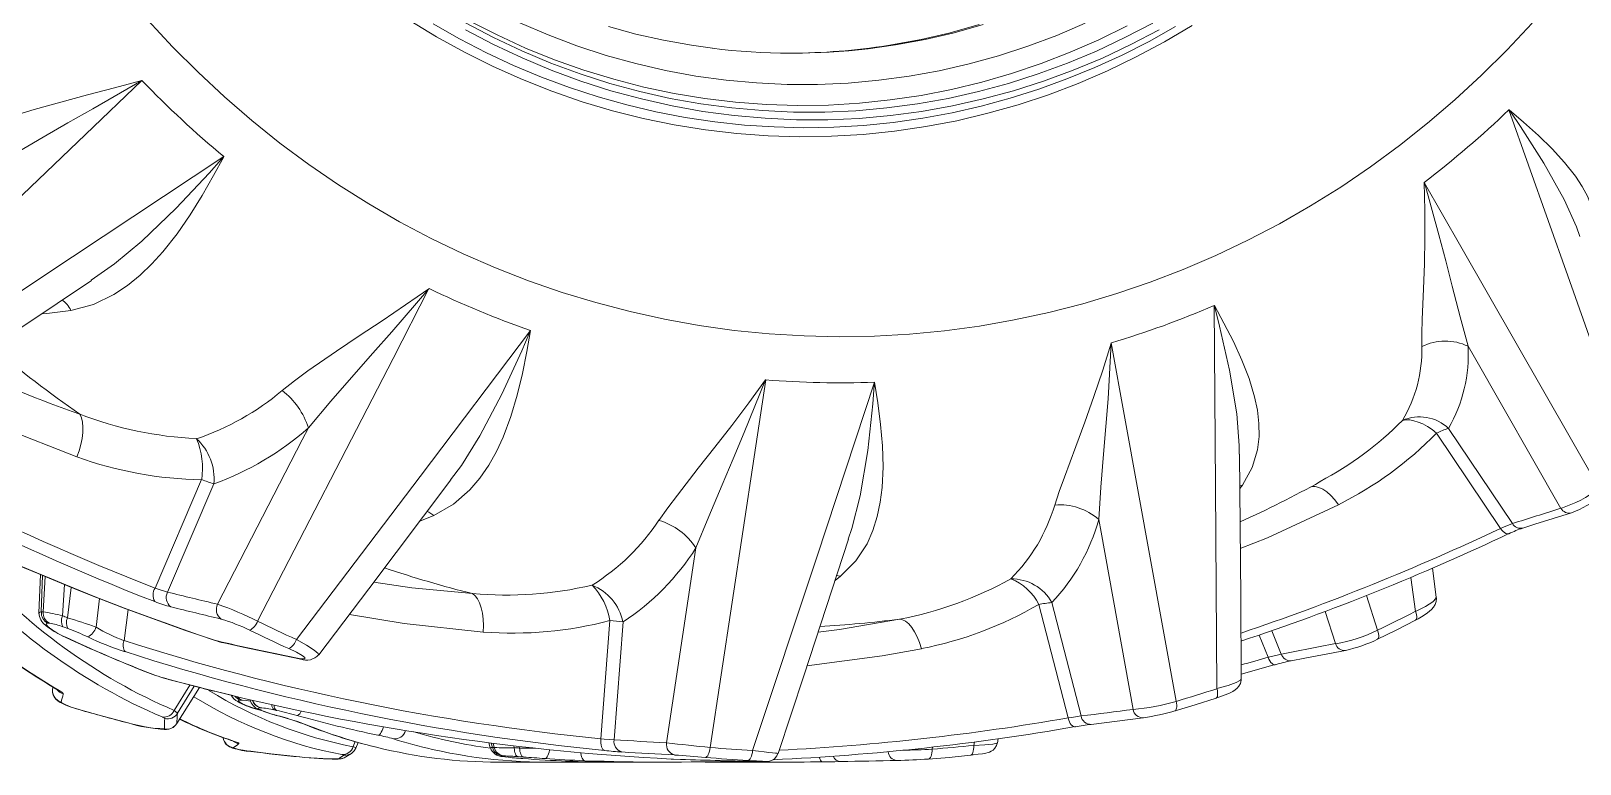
# Model space of a CAD drawing. Header units: millimetres. Extents: x 0 to 197, y 0 to 196.
# Drawn here: x 162.59 to 182.36, y 137.97 to 147.31 of the extents above; entities that cross this region are included whole.
import ezdxf

# ---------------------------------------------------------------- set-up
doc = ezdxf.new("R2010")
doc.units = ezdxf.units.MM

msp = doc.modelspace()

# ---------------------------------------------------------------- linework, layer by layer
at = {"color": 7, "linetype": 'Continuous', "lineweight": 15}
for p, q in [((181.342, 140.97), (180.526, 142.185)), ((180.679, 142.245), (181.494, 141.031)), ((164.176, 140.208), (164.769, 141.591)), ((164.926, 141.537), (164.334, 140.158)), ((179.041, 141.565), (178.991, 141.538)), ((162.712, 140.383), (162.693, 139.891)), ((180.523, 140.093), (180.473, 140.461)), ((175.825, 138.552), (175.45, 140)), ((175.617, 140.024), (175.991, 138.578)), ((162.724, 139.904), (162.746, 139.904)), ((162.826, 139.761), (162.804, 139.761)), ((169.863, 138.288), (169.978, 139.794)), ((170.146, 139.778), (170.031, 138.274)), ((178.034, 139.111), (178.467, 139.232)), ((164.454, 138.482), (164.741, 138.941)), ((165.287, 138.78), (165.262, 138.78)), ((165.487, 138.661), (165.482, 138.662)), ((165.515, 138.684), (165.512, 138.684)), ((163.831, 138.489), (163.826, 138.489)), ((166.737, 138.168), (166.768, 138.24)), ((168.433, 138.237), (168.452, 138.171)), ((168.48, 138.174), (168.502, 138.174)), ((174.922, 138.231), (174.933, 138.29)), ((165.395, 138.127), (165.392, 138.127)), ((166.681, 138.101), (166.688, 138.106)), ((168.551, 137.989), (169.167, 137.989)), ((168.624, 138.069), (168.602, 138.069)), ((168.611, 138.06), (168.619, 138.059)), ((168.653, 138.054), (168.644, 138.055)), ((169.376, 137.989), (170.061, 137.989)), ((170.095, 137.989), (170.704, 137.989)), ((171.499, 137.989), (172.184, 137.989))]:
    msp.add_line(p, q, dxfattribs=at)
at = {"color": 8, "linetype": 'Continuous', "lineweight": 15}
for p, q in [((178.048, 141.52), (178.011, 141.512)), ((178.048, 141.52), (178.015, 141.477)), ((167.731, 141.133), (167.553, 141.061)), ((162.741, 140.37), (162.724, 139.904)), ((162.746, 139.904), (162.774, 140.357)), ((172.921, 140.359), (172.851, 140.306)), ((172.921, 140.359), (172.867, 140.37)), ((180.257, 139.912), (180.197, 140.345)), ((163.018, 140.255), (162.993, 139.853)), ((163.056, 139.831), (163.106, 140.218)), ((163.468, 140.076), (163.422, 139.71)), ((163.831, 139.935), (163.78, 139.538)), ((179.633, 140.115), (179.774, 139.671)), ((179.236, 139.5), (179.105, 139.911)), ((163.035, 139.582), (163.029, 139.584)), ((164.92, 139.55), (164.929, 139.545)), ((178.377, 139.326), (178.262, 139.61)), ((178.425, 139.665), (178.545, 139.368)), ((164.085, 139.132), (164.079, 139.133)), ((164.348, 139.045), (164.356, 139.041)), ((164.42, 138.648), (164.619, 138.972)), ((164.674, 138.958), (164.461, 138.612)), ((163.208, 138.66), (163.204, 138.66)), ((165.722, 138.586), (165.726, 138.585)), ((165.202, 138.249), (165.177, 138.255)), ((166.701, 138.187), (166.729, 138.252)), ((168.463, 138.233), (168.48, 138.174)), ((168.502, 138.174), (168.487, 138.23)), ((168.751, 138.197), (168.758, 138.173)), ((168.826, 138.169), (168.822, 138.189)), ((174.093, 138.186), (174.092, 138.155)), ((174.621, 138.203), (174.63, 138.247))]:
    msp.add_line(p, q, dxfattribs=at)
at = {"color": 7, "linetype": 'Continuous', "lineweight": 15, "flags": 128}
for points in [[(164.083, 147.452), (164.398, 147.112), (164.725, 146.785), (165.063, 146.471), (165.411, 146.17), (165.769, 145.883), (166.137, 145.61), (166.515, 145.352), (166.901, 145.108), (167.295, 144.88), (167.697, 144.668), (168.105, 144.471), (168.521, 144.291), (168.942, 144.126), (169.369, 143.979), (169.8, 143.848), (170.236, 143.734), (170.675, 143.637), (171.118, 143.558), (171.562, 143.495), (172.009, 143.451), (172.457, 143.423), (172.906, 143.413), (173.354, 143.421), (173.802, 143.446), (174.249, 143.489), (174.694, 143.549), (175.137, 143.627), (175.577, 143.722), (176.013, 143.834), (176.445, 143.963), (176.872, 144.108), (177.294, 144.27), (177.71, 144.449), (178.12, 144.644), (178.522, 144.855), (178.917, 145.081), (179.304, 145.322), (179.683, 145.579), (180.052, 145.85), (180.411, 146.135), (180.761, 146.435), (181.1, 146.747), (181.428, 147.073), (181.744, 147.411)], [(167.417, 147.45), (167.767, 147.237), (168.125, 147.04), (168.49, 146.858), (168.862, 146.692), (169.239, 146.543), (169.623, 146.41), (170.011, 146.295), (170.403, 146.196), (170.799, 146.114), (171.197, 146.05), (171.598, 146.003), (172, 145.974), (172.403, 145.963), (172.806, 145.969), (173.208, 145.992), (173.609, 146.034), (174.009, 146.092), (174.405, 146.168), (174.799, 146.262), (175.188, 146.372), (175.573, 146.499), (175.953, 146.643), (176.326, 146.804), (176.694, 146.981), (177.054, 147.173), (177.406, 147.381)], [(176.577, 147.377), (176.218, 147.201), (175.852, 147.041), (175.481, 146.897), (175.104, 146.77), (174.722, 146.66), (174.337, 146.567), (173.948, 146.491), (173.556, 146.433), (173.163, 146.392), (172.768, 146.368), (172.373, 146.363), (171.977, 146.375), (171.583, 146.404), (171.19, 146.451), (170.8, 146.516), (170.412, 146.597), (170.028, 146.696), (169.648, 146.812), (169.272, 146.945), (168.903, 147.095), (168.54, 147.261), (168.183, 147.442)], [(167.725, 147.402), (168.06, 147.211), (168.402, 147.034), (168.75, 146.872), (169.104, 146.724), (169.463, 146.591), (169.827, 146.473), (170.195, 146.37), (170.566, 146.282), (170.94, 146.21), (171.317, 146.154), (171.695, 146.113), (172.075, 146.088), (172.455, 146.079), (172.835, 146.085), (173.215, 146.108), (173.594, 146.146), (173.971, 146.199), (174.345, 146.269), (174.717, 146.354), (175.085, 146.454), (175.45, 146.57), (175.81, 146.7), (176.164, 146.845), (176.514, 147.005), (176.857, 147.18), (177.193, 147.368)], [(176.986, 147.327), (176.627, 147.139), (176.262, 146.967), (175.889, 146.811), (175.511, 146.672), (175.128, 146.55), (174.741, 146.445), (174.349, 146.357), (173.955, 146.287), (173.558, 146.234), (173.16, 146.198), (172.76, 146.181), (172.36, 146.181), (171.961, 146.199), (171.562, 146.234), (171.165, 146.287), (170.771, 146.358), (170.38, 146.445), (169.992, 146.551), (169.609, 146.673), (169.231, 146.812), (168.859, 146.968), (168.493, 147.14), (168.134, 147.328)], [(176.905, 147.413), (176.55, 147.227), (176.187, 147.056), (175.819, 146.902), (175.444, 146.765), (175.065, 146.644), (174.681, 146.54), (174.293, 146.453), (173.903, 146.383), (173.51, 146.33), (173.115, 146.295), (172.719, 146.278), (172.323, 146.278), (171.927, 146.296), (171.533, 146.331), (171.14, 146.383), (170.749, 146.453), (170.361, 146.54), (169.977, 146.644), (169.598, 146.765), (169.224, 146.903), (168.855, 147.057), (168.493, 147.228), (168.137, 147.414)], [(176.041, 147.41), (175.679, 147.255), (175.311, 147.118), (174.938, 146.996), (174.561, 146.892), (174.179, 146.805), (173.795, 146.735), (173.408, 146.683), (173.019, 146.648), (172.629, 146.631), (172.239, 146.631), (171.85, 146.649), (171.461, 146.684), (171.074, 146.737), (170.69, 146.808), (170.308, 146.896), (169.931, 147.001), (169.558, 147.122), (169.19, 147.261), (168.829, 147.416)], [(171.289, 147.093), (171.018, 147.13), (170.663, 147.194), (170.31, 147.273), (169.96, 147.369)], [(164.007, 146.682), (163.288, 145.994), (160.573, 143.4)], [(161.809, 146.031), (162.003, 146.108), (162.205, 146.179), (162.634, 146.312), (162.971, 146.405), (163.312, 146.496), (163.659, 146.588), (164.005, 146.681), (164.007, 146.682)], [(164.007, 146.682), (164.005, 146.68), (163.38, 146.32), (163.063, 146.139), (162.747, 145.957), (162.358, 145.727), (161.976, 145.488)], [(181.45, 146.308), (181.452, 146.307), (181.637, 146.148), (181.826, 145.98), (182, 145.81), (182.16, 145.637), (182.298, 145.462), (182.384, 145.33), (182.454, 145.196), (182.507, 145.056), (182.538, 144.912), (182.542, 144.701), (182.492, 144.476)], [(183.038, 141.822), (182.201, 144.19), (181.45, 146.308)], [(160.964, 143.001), (163.123, 144.431), (165.052, 145.71)], [(165.052, 145.71), (165.051, 145.708), (164.922, 145.468), (164.777, 145.214), (164.623, 144.967), (164.456, 144.725), (164.276, 144.498), (164.135, 144.341), (163.985, 144.197), (163.823, 144.065), (163.65, 143.95), (163.39, 143.825), (163.102, 143.75)], [(180.337, 143.288), (180.338, 143.454), (180.344, 143.633), (180.359, 144.025), (180.37, 144.344), (180.378, 144.676), (180.378, 145.024), (180.369, 145.38), (180.369, 145.382)], [(180.369, 145.382), (180.37, 145.38), (180.556, 144.712), (180.643, 144.382), (180.725, 144.057), (180.826, 143.667), (180.928, 143.293)], [(180.369, 145.382), (180.837, 144.565), (182.601, 141.481)], [(161.156, 142.663), (162.032, 143.244), (163.364, 144.13)], [(167.67, 144.027), (167.212, 143.138), (165.483, 139.786)], [(165.796, 142.727), (165.955, 142.852), (166.126, 142.977), (166.491, 143.23), (166.78, 143.423), (167.074, 143.618), (167.372, 143.82), (167.668, 144.025), (167.67, 144.027)], [(167.67, 144.027), (167.668, 144.024), (167.195, 143.476), (166.953, 143.202), (166.712, 142.929), (166.417, 142.592), (166.131, 142.251)], [(177.69, 143.812), (177.691, 143.81), (177.813, 143.587), (177.934, 143.351), (178.042, 143.116), (178.134, 142.88), (178.204, 142.647), (178.24, 142.477), (178.26, 142.308), (178.261, 142.14), (178.242, 141.973), (178.173, 141.744), (178.048, 141.52)], [(177.724, 138.926), (177.707, 141.505), (177.69, 143.812)], [(165.979, 139.553), (167.556, 141.633), (168.964, 143.494)], [(168.964, 143.494), (168.964, 143.491), (168.919, 143.225), (168.863, 142.943), (168.796, 142.667), (168.714, 142.395), (168.615, 142.134), (168.53, 141.95), (168.433, 141.777), (168.32, 141.612), (168.192, 141.461), (167.982, 141.278), (167.731, 141.133)], [(175.654, 141.267), (175.712, 141.44), (175.777, 141.622), (175.922, 142.013), (176.038, 142.326), (176.154, 142.65), (176.268, 142.988), (176.375, 143.333), (176.376, 143.335)], [(176.376, 143.335), (176.376, 143.332), (176.334, 142.621), (176.307, 142.267), (176.278, 141.918), (176.243, 141.495), (176.215, 141.083)], [(176.376, 143.335), (176.55, 142.377), (177.204, 138.765)], [(182.111, 141.225), (181.008, 143.153), (180.928, 143.293)], [(170.604, 141.072), (170.717, 141.231), (170.839, 141.394), (171.106, 141.737), (171.318, 142.006), (171.534, 142.282), (171.751, 142.569), (171.964, 142.862), (171.966, 142.864)], [(171.966, 142.864), (171.965, 142.862), (171.693, 142.191), (171.552, 141.857), (171.411, 141.526), (171.239, 141.122), (171.077, 140.721)], [(171.966, 142.864), (171.818, 141.882), (171.259, 138.176)], [(171.8, 138.138), (172.621, 140.617), (173.353, 142.835)], [(173.353, 142.835), (173.354, 142.832), (173.396, 142.572), (173.432, 142.296), (173.456, 142.024), (173.464, 141.754), (173.452, 141.491), (173.429, 141.303), (173.39, 141.121), (173.334, 140.943), (173.259, 140.774), (173.116, 140.555), (172.921, 140.359)], [(163.179, 141.881), (163.207, 141.959), (163.23, 142.038), (163.246, 142.116), (163.254, 142.192), (163.255, 142.262), (163.249, 142.326), (163.235, 142.381), (163.214, 142.425)], [(180.526, 142.185), (180.469, 142.23), (180.411, 142.269), (180.352, 142.301), (180.293, 142.326), (180.237, 142.343), (180.183, 142.352), (180.134, 142.353), (180.09, 142.345)], [(164.972, 140.003), (166.053, 142.099), (166.131, 142.251)], [(178.034, 139.047), (178.027, 140.091), (178.011, 141.914)], [(166.263, 139.357), (166.902, 140.2), (167.95, 141.587)], [(181.627, 140.974), (181.782, 141.022), (182.246, 141.168)], [(176.654, 138.661), (176.245, 140.92), (176.215, 141.083)], [(181.342, 140.97), (181.381, 140.987), (181.494, 141.031)], [(172.124, 138.101), (172.456, 139.104), (173.024, 140.832)], [(170.702, 138.236), (171.051, 140.553), (171.077, 140.721)], [(164.176, 140.208), (164.216, 140.194), (164.334, 140.158)], [(168.363, 139.648), (168.365, 139.731), (168.362, 139.811), (168.352, 139.887), (168.336, 139.957), (168.315, 140.019), (168.29, 140.07), (168.26, 140.11), (168.227, 140.138)], [(180.258, 139.8), (180.293, 139.818), (180.356, 139.855), (180.412, 139.893), (180.461, 139.935), (180.488, 139.967), (180.507, 139.999), (180.521, 140.039), (180.524, 140.084), (180.522, 140.093)], [(162.804, 139.761), (162.792, 139.759), (162.785, 139.745), (162.813, 139.715)], [(173.953, 139.436), (173.928, 139.514), (173.899, 139.586), (173.866, 139.651), (173.83, 139.706), (173.791, 139.751), (173.752, 139.785), (173.712, 139.805), (173.673, 139.812)], [(179.772, 139.557), (180.012, 139.674), (180.259, 139.8)], [(162.778, 139.734), (162.786, 139.728), (162.807, 139.711)], [(164.92, 139.55), (164.949, 139.54), (165.033, 139.518)], [(165.057, 139.509), (165.301, 139.456), (166.035, 139.303)], [(166.013, 139.311), (166.054, 139.305), (166.088, 139.306), (166.088, 139.322), (166.051, 139.351), (165.979, 139.391), (165.882, 139.437)], [(178.377, 139.326), (178.42, 139.338), (178.545, 139.368)], [(178.671, 139.282), (178.845, 139.314), (179.363, 139.414)], [(164.357, 139.041), (164.709, 138.948), (165.167, 138.837)], [(177.715, 138.807), (177.75, 138.818), (177.816, 138.842), (177.874, 138.866), (177.925, 138.89), (177.956, 138.909), (177.983, 138.932), (178.005, 138.957), (178.023, 138.992), (178.033, 139.034), (178.032, 139.047)], [(162.868, 138.885), (162.868, 138.883), (162.877, 138.844), (162.893, 138.813), (162.913, 138.789), (162.933, 138.77), (162.956, 138.755), (162.986, 138.739), (163.037, 138.716), (163.093, 138.696), (163.16, 138.673), (163.204, 138.66)], [(162.953, 138.903), (162.986, 138.882), (163.003, 138.865), (163.004, 138.858)], [(162.977, 138.756), (162.985, 138.746), (163.028, 138.722), (163.105, 138.692), (163.208, 138.66)], [(165.229, 138.762), (165.236, 138.758), (165.257, 138.746)], [(165.262, 138.78), (165.248, 138.779), (165.237, 138.769), (165.262, 138.749)], [(177.189, 138.644), (177.447, 138.721), (177.714, 138.806)], [(163.203, 138.66), (163.462, 138.586), (163.826, 138.489)], [(164.299, 138.544), (164.297, 138.548), (164.266, 138.565)], [(164.42, 138.648), (164.459, 138.618), (164.461, 138.612)], [(165.512, 138.684), (165.5, 138.683), (165.493, 138.674), (165.523, 138.655)], [(165.498, 138.664), (165.501, 138.662), (165.512, 138.657)], [(165.512, 138.657), (165.515, 138.656), (165.537, 138.649)], [(175.825, 138.552), (175.868, 138.559), (175.991, 138.578)], [(175.825, 138.552), (175.833, 138.526), (175.842, 138.502), (175.853, 138.481), (175.866, 138.464), (175.879, 138.451), (175.892, 138.442), (175.905, 138.439), (175.917, 138.441)], [(176.12, 138.471), (176.286, 138.491), (176.784, 138.554)], [(163.827, 138.489), (163.892, 138.473), (163.972, 138.455), (164.05, 138.44), (164.123, 138.427), (164.187, 138.416), (164.243, 138.409), (164.291, 138.406), (164.32, 138.406), (164.349, 138.409), (164.376, 138.417), (164.407, 138.433), (164.438, 138.459), (164.451, 138.48)], [(165.045, 138.301), (165.048, 138.276), (165.064, 138.241), (165.084, 138.215), (165.106, 138.196), (165.127, 138.184), (165.145, 138.175), (165.165, 138.169), (165.196, 138.16), (165.244, 138.15), (165.299, 138.141), (165.366, 138.131), (165.393, 138.127)], [(165.177, 138.255), (165.178, 138.254), (165.189, 138.25), (165.189, 138.251)], [(165.202, 138.249), (165.232, 138.238), (165.244, 138.229), (165.243, 138.225)], [(166.688, 138.106), (166.715, 138.132), (166.736, 138.168)], [(168.758, 138.173), (168.76, 138.151), (168.763, 138.13), (168.767, 138.11), (168.773, 138.094), (168.78, 138.08), (168.788, 138.069), (168.797, 138.062), (168.806, 138.059)], [(168.826, 138.169), (168.828, 138.146), (168.831, 138.125), (168.836, 138.106), (168.841, 138.089), (168.849, 138.075), (168.857, 138.065), (168.865, 138.058), (168.875, 138.054)], [(169.863, 138.288), (169.862, 138.26), (169.863, 138.233), (169.867, 138.208), (169.872, 138.186), (169.88, 138.167), (169.889, 138.152), (169.9, 138.142), (169.912, 138.137)], [(169.863, 138.288), (169.906, 138.284), (170.031, 138.274)], [(171.198, 138.05), (171.208, 138.052), (171.217, 138.059), (171.226, 138.071), (171.234, 138.086), (171.242, 138.105), (171.249, 138.127), (171.254, 138.151), (171.259, 138.176)], [(174.042, 138.029), (174.052, 138.032), (174.062, 138.038), (174.07, 138.05), (174.078, 138.065), (174.084, 138.084), (174.088, 138.106), (174.091, 138.13), (174.092, 138.155)], [(174.587, 138.078), (174.613, 138.081), (174.678, 138.089), (174.733, 138.097), (174.777, 138.105), (174.804, 138.111), (174.823, 138.117), (174.845, 138.127), (174.868, 138.143), (174.892, 138.167), (174.913, 138.202), (174.92, 138.231)], [(165.392, 138.127), (165.653, 138.095), (166.02, 138.056)], [(166.02, 138.056), (166.084, 138.05), (166.164, 138.044), (166.243, 138.039), (166.316, 138.035), (166.381, 138.031), (166.435, 138.029), (166.478, 138.028), (166.512, 138.029), (166.535, 138.03), (166.551, 138.033), (166.566, 138.038)], [(166.585, 138.077), (166.584, 138.079), (166.558, 138.086)], [(166.586, 138.046), (166.609, 138.058), (166.681, 138.101)], [(168.602, 138.069), (168.59, 138.068), (168.586, 138.065), (168.619, 138.059)], [(168.611, 138.06), (168.619, 138.059), (168.644, 138.055)], [(170, 137.989), (170.038, 137.989), (170.095, 137.989)], [(170.759, 138.028), (170.79, 138.027), (170.878, 138.023)], [(171.743, 138.012), (171.752, 138.014), (171.761, 138.021), (171.77, 138.032), (171.778, 138.048), (171.785, 138.067), (171.791, 138.088), (171.796, 138.113), (171.8, 138.138)], [(171.902, 138.003), (171.848, 138.006), (171.743, 138.012)], [(171.898, 137.998), (171.938, 137.998), (171.969, 137.998), (171.982, 137.998), (171.991, 137.998), (172, 137.999), (172.014, 138.002), (172.041, 138.011), (172.077, 138.033), (172.108, 138.069), (172.122, 138.101)], [(172.925, 137.996), (172.847, 137.995), (172.754, 137.994), (172.696, 137.993)], [(174.044, 138.029), (174.306, 138.05), (174.578, 138.077)]]:
    msp.add_lwpolyline(points, dxfattribs=at)
at = {"color": 8, "linetype": 'Continuous', "lineweight": 15, "flags": 128}
for points in [[(174.742, 147.394), (174.373, 147.29), (174, 147.204), (173.623, 147.134), (173.274, 147.085)], [(174.691, 147.394), (174.321, 147.29), (173.948, 147.204), (173.572, 147.134), (173.524, 147.127)], [(182.354, 144.692), (182.313, 144.816), (182.155, 145.164), (181.896, 145.628), (181.598, 146.092), (181.472, 146.276), (181.454, 146.303), (181.452, 146.306), (181.45, 146.308)], [(163.362, 144.133), (163.659, 144.343), (164.006, 144.634), (164.443, 145.054), (164.864, 145.5), (165.024, 145.679), (165.048, 145.705), (165.05, 145.708), (165.052, 145.71)], [(163.102, 143.75), (162.794, 143.711), (162.728, 143.707)], [(178.007, 141.914), (178.009, 142.025), (177.976, 142.432), (177.886, 142.986), (177.758, 143.549), (177.7, 143.773), (177.691, 143.806), (177.69, 143.809), (177.69, 143.812)], [(167.945, 141.59), (168.083, 141.773), (168.319, 142.151), (168.599, 142.68), (168.854, 143.234), (168.948, 143.455), (168.962, 143.487), (168.963, 143.491), (168.964, 143.494)], [(163.179, 141.881), (162.246, 142.248), (161.337, 142.674), (161.247, 142.724)], [(173.02, 140.833), (173.067, 140.969), (173.171, 141.386), (173.268, 141.963), (173.332, 142.556), (173.35, 142.793), (173.353, 142.828), (173.353, 142.832), (173.353, 142.835)], [(179.273, 141.271), (179.226, 141.334), (179.176, 141.389), (179.124, 141.435), (179.073, 141.47), (179.023, 141.493), (178.976, 141.504), (178.933, 141.502), (178.922, 141.499)], [(167.731, 141.133), (167.669, 141.175), (167.643, 141.188)], [(179.273, 141.271), (178.369, 140.851), (178.022, 140.714)], [(181.342, 140.97), (181.358, 140.948), (181.374, 140.93), (181.391, 140.916), (181.408, 140.905), (181.424, 140.9), (181.439, 140.899), (181.45, 140.902)], [(166.966, 140.285), (167.453, 140.213), (168.227, 140.138)], [(180.257, 139.912), (180.387, 139.975), (180.479, 140.034), (180.521, 140.081), (180.517, 140.092)], [(162.699, 139.89), (162.707, 139.902), (162.724, 139.904)], [(168.363, 139.648), (167.352, 139.755), (166.654, 139.873)], [(172.634, 139.645), (172.909, 139.679), (173.673, 139.812)], [(180.259, 139.8), (180.266, 139.806), (180.271, 139.816), (180.273, 139.83), (180.273, 139.847), (180.27, 139.867), (180.264, 139.889), (180.257, 139.912)], [(162.779, 139.734), (162.794, 139.724), (162.813, 139.715)], [(162.841, 139.692), (162.822, 139.701), (162.807, 139.711)], [(165.979, 139.553), (166.109, 139.48), (166.207, 139.418), (166.258, 139.375), (166.259, 139.36)], [(179.772, 139.557), (179.773, 139.557), (179.78, 139.564), (179.785, 139.574), (179.788, 139.588), (179.788, 139.605), (179.786, 139.625), (179.781, 139.647), (179.774, 139.671)], [(165.033, 139.518), (165.052, 139.51), (165.057, 139.509)], [(173.953, 139.436), (173.454, 139.345), (172.492, 139.215)], [(166.013, 139.311), (166.032, 139.304), (166.035, 139.303)], [(178.377, 139.326), (178.388, 139.301), (178.4, 139.28), (178.413, 139.261), (178.427, 139.247), (178.44, 139.236), (178.453, 139.231), (178.465, 139.231), (178.467, 139.232)], [(177.724, 138.926), (177.866, 138.966), (177.971, 139.004), (178.026, 139.036), (178.027, 139.047)], [(162.953, 138.903), (162.928, 138.913), (162.922, 138.916)], [(165.229, 138.762), (165.242, 138.756), (165.262, 138.749)], [(165.29, 138.734), (165.27, 138.74), (165.257, 138.746)], [(165.39, 138.766), (165.346, 138.774), (165.287, 138.78)], [(177.189, 138.644), (177.193, 138.645), (177.2, 138.652), (177.205, 138.663), (177.209, 138.678), (177.21, 138.696), (177.21, 138.717), (177.208, 138.74), (177.204, 138.765)], [(177.714, 138.806), (177.717, 138.807), (177.724, 138.814), (177.729, 138.825), (177.732, 138.839), (177.733, 138.858), (177.732, 138.878), (177.729, 138.902), (177.724, 138.926)], [(165.498, 138.664), (165.501, 138.662), (165.523, 138.655)], [(166.056, 138.482), (166.058, 138.481), (166.081, 138.475)], [(167.089, 138.439), (167.081, 138.414), (167.072, 138.391), (167.062, 138.371), (167.051, 138.355), (167.041, 138.342), (167.03, 138.335), (167.02, 138.332)], [(166.701, 138.187), (166.736, 138.17), (166.736, 138.168)], [(168.458, 138.173), (168.464, 138.174), (168.48, 138.174)], [(168.826, 138.169), (168.992, 138.168), (169.028, 138.168)], [(174.578, 138.077), (174.585, 138.079), (174.595, 138.086), (174.603, 138.097), (174.61, 138.113), (174.615, 138.131), (174.619, 138.153), (174.621, 138.177), (174.621, 138.203)], [(174.621, 138.203), (174.763, 138.209), (174.866, 138.219), (174.917, 138.229), (174.916, 138.232)], [(169.208, 138.147), (169.207, 138.143), (169.202, 138.117), (169.196, 138.094), (169.188, 138.073), (169.179, 138.057), (169.17, 138.044), (169.16, 138.037), (169.15, 138.034)], [(169.607, 138.109), (169.608, 138.099), (169.612, 138.077), (169.618, 138.057), (169.624, 138.041), (169.632, 138.027), (169.641, 138.016), (169.65, 138.01), (169.66, 138.007)], [(171.8, 138.138), (171.875, 138.129), (171.945, 138.12), (172.005, 138.113), (172.055, 138.108), (172.091, 138.104), (172.114, 138.102), (172.123, 138.101), (172.122, 138.101)], [(171.897, 137.998), (171.939, 137.998), (171.973, 137.998), (171.97, 137.999), (171.927, 138.002), (171.902, 138.003)], [(172.648, 138.052), (172.648, 138.052), (172.656, 138.031), (172.665, 138.014), (172.675, 138.002), (172.685, 137.995), (172.696, 137.993)]]:
    msp.add_lwpolyline(points, dxfattribs=at)
at = {"color": 7, "linetype": 'Continuous', "lineweight": 15}
for centre, radius, start, end in [((172.305, 155.318), 8.289, 262.9174, 276.7114), ((172.254, 155.323), 8.294, 270.1789, 278.8119), ((173.394, 155.73), 13.038, 223.9488, 230.2215), ((172.502, 155.658), 12.942, 307.4362, 313.74), ((172.995, 155.124), 12.308, 244.368, 250.8863), ((172.86, 155.066), 12.247, 286.6866, 293.2269), ((180.638, 142.688), 0.67, 64.3306, 116.6492), ((179.036, 143.19), 1.895, 330.0969, 3.1188), ((178.604, 143.239), 1.734, 328.9864, 1.6134), ((163.622, 145.317), 3.382, 288.6685, 310.0024), ((165.211, 141.958), 0.966, 17.6616, 52.7402), ((172.916, 154.826), 12, 265.4585, 272.0882), ((164.942, 146.968), 4.86, 249.1664, 267.1898), ((180.309, 141.855), 0.537, 46.5057, 114.0989), ((174.499, 168.306), 30.311, 239.532, 251.596), ((164.238, 141.603), 0.691, 354.5528, 47.559), ((163.809, 141.736), 0.972, 351.3873, 22.8477), ((163.611, 145.133), 3.829, 290.0793, 311.1594), ((177.248, 145.363), 4.565, 296.3363, 315.8895), ((180.922, 141.399), 0.88, 106.0515, 116.7494), ((164.852, 146.544), 4.955, 250.2626, 269.0487), ((165.611, 143.813), 2.376, 249.2597, 253.2438), ((172.73, 152.896), 12.97, 294.066, 299.1261), ((181.629, 142.743), 1.593, 287.6006, 307.5807), ((181.778, 142.462), 1.375, 289.9138, 308.1463), ((173.498, 141.911), 2.25, 315.1953, 343.3721), ((175.718, 140.515), 0.755, 48.7965, 94.8845), ((167.347, 146.393), 8.688, 218.1635, 239.386), ((168.276, 142.618), 2.794, 301.8623, 326.4146), ((170.358, 140.247), 0.861, 33.4013, 73.386), ((173.815, 141.741), 2.489, 316.3764, 344.6768), ((181.998, 139.809), 1.222, 107.6918, 116.6527), ((168.534, 168.165), 30.167, 288.3483, 295.3494), ((168.436, 142.396), 3.127, 303.1506, 327.6186), ((164.323, 140.118), 0.173, 148.3395, 208.1388), ((164.472, 140.09), 0.154, 153.8982, 231.5757), ((168.654, 144.944), 4.825, 264.9207, 283.1394), ((169.516, 139.646), 0.643, 11.8079, 68.5634), ((169.157, 139.664), 0.831, 8.97, 44.3731), ((172.796, 144.461), 4.731, 280.6841, 299.064), ((175.105, 139.741), 0.585, 28.8932, 90.994), ((174.855, 139.707), 0.664, 26.2231, 68.8135), ((164.841, 141.734), 1.825, 248.4638, 255.2526), ((165.111, 139.936), 0.154, 154.0264, 232.6669), ((163.608, 136.087), 4.147, 63.1169, 70.7913), ((173.041, 144.131), 4.782, 280.9941, 300.2543), ((175.765, 138.365), 1.665, 95.1229, 100.9144), ((162.889, 139.896), 0.195, 181.7633, 235.7012), ((162.875, 139.895), 0.151, 176.3842, 242.1852), ((162.566, 138.402), 1.513, 73.5826, 83.1494), ((162.897, 139.895), 0.151, 176.3842, 242.1852), ((162.728, 139.032), 0.735, 68.3261, 82.3073), ((163.129, 139.79), 0.149, 155.1664, 210.2197), ((163.192, 139.768), 0.149, 155.2591, 210.4319), ((161.192, 133.566), 6.536, 70.0579, 73.4288), ((164.45, 137.816), 2.076, 63.3033, 74.1413), ((165.296, 139.848), 0.197, 296.1254, 341.7306), ((172.81, 154.773), 16.683, 243.9469, 245.8288), ((168.737, 144.538), 4.904, 265.6263, 284.6601), ((169.078, 129.315), 10.517, 84.1746, 85.093), ((172.755, 154.328), 16.251, 295.5893, 297.4915), ((163.445, 140.566), 1.067, 233.2519, 247.0391), ((163.421, 140.488), 0.985, 233.9187, 246.9088), ((170.329, 155.133), 17.178, 244.8487, 248.6617), ((162.067, 136.956), 2.912, 64.5507, 69.9845), ((163.225, 139.768), 0.205, 296.9102, 343.5079), ((165.003, 143.139), 3.933, 244.6336, 252.0714), ((164.601, 141.708), 2.32, 239.4507, 249.2857), ((163.916, 139.479), 0.148, 156.489, 213.2797), ((165.278, 140.531), 1.046, 250.5159, 257.8157), ((172.76, 154.762), 16.798, 243.9469, 245.8288), ((165.796, 139.607), 0.19, 296.8706, 343.7424), ((178.893, 141.509), 2.039, 279.6876, 295.6091), ((178.989, 141.146), 1.772, 282.2271, 296.2469), ((166.109, 139.499), 0.209, 249.3358, 316.9806), ((179.03, 137.378), 1.937, 100.7023, 106.9229), ((165.042, 141.593), 2.642, 248.6167, 254.9421), ((165.042, 141.589), 2.637, 248.7174, 254.7576), ((162.813, 138.723), 0.221, 56.0144, 60.5062), ((165.313, 138.934), 0.191, 208.7731, 244.1346), ((165.767, 139.758), 1.133, 243.2481, 255.423), ((165.557, 138.832), 0.178, 194.558, 250.6274), ((176.388, 141.567), 2.919, 275.2369, 286.2307), ((172.612, 154.52), 16.411, 286.2465, 288.1491), ((167.873, 154.458), 16.473, 253.5473, 255.7937), ((164.287, 138.708), 0.145, 261.4502, 335.4946), ((164.333, 138.69), 0.15, 256.7178, 328.4744), ((165.748, 139.667), 1.039, 243.8435, 255.4412), ((166.063, 139.928), 1.385, 246.5447, 255.7134), ((165.415, 137.465), 1.222, 76.7623, 85.2681), ((166.015, 139.757), 1.207, 246.6691, 256.138), ((164.816, 135.088), 3.613, 69.9258, 75.496), ((164.71, 134.003), 4.755, 74.4344, 77.6914), ((164.739, 134.799), 3.913, 69.9383, 75.3918), ((176.382, 141.344), 2.818, 278.221, 286.8244), ((164.315, 140.003), 1.589, 252.248, 269.2836), ((164.325, 138.56), 0.15, 258.4148, 328.5184), ((166.731, 143.024), 5.016, 243.4387, 251.9561), ((168.485, 144.442), 6.436, 247.837, 256.5033), ((176.537, 135.033), 3.463, 96.9506, 100.2934), ((165.405, 138.733), 0.606, 247.5516, 269.1035), ((166.564, 138.229), 0.144, 267.3863, 342.8063), ((166.596, 136.116), 2.257, 74.0353, 79.1646), ((168.615, 138.233), 0.173, 200.9552, 268.9473), ((168.619, 138.211), 0.143, 194.8978, 263.2527), ((168.658, 147.112), 8.939, 269.003, 270.6418), ((168.641, 138.211), 0.143, 194.8978, 263.2527), ((170.169, 138.253), 0.139, 171.0213, 254.2577), ((170.839, 138.215), 0.139, 171.1275, 255.4328), ((173.195, 158.692), 20.607, 263.0509, 264.6077), ((172.662, 154.29), 16.175, 265.0216, 266.9427), ((172.973, 153.662), 15.547, 274.1281, 276.0872), ((167.475, 153.66), 15.672, 262.3751, 264.6818), ((166.492, 142.309), 4.279, 263.6907, 270.2244), ((168.511, 134.187), 3.883, 85.6318, 88.3248), ((169.094, 141.542), 3.515, 262.7902, 266.3175), ((165.992, 96.336), 41.818, 85.6687, 86.0474), ((170.094, 150.858), 12.858, 265.7893, 268.0648), ((170.542, 144.428), 6.323, 264.275, 266.2709), ((169.884, 123.539), 14.57, 84.8261, 86.3803), ((172.612, 154.275), 16.287, 265.0216, 266.9427), ((173.419, 146.858), 8.851, 271.4441, 274.0364)]:
    msp.add_arc(centre, radius, start, end, dxfattribs=at)
at = {"color": 8, "linetype": 'Continuous', "lineweight": 15}
for centre, radius, start, end in [((162.735, 143.559), 0.413, 27.4194, 52.3586), ((172.234, 155.37), 15.777, 230.007, 235.1313), ((167.341, 154.415), 12.68, 243.7345, 251.005), ((177.071, 145.327), 4.243, 297.6707, 315.3627), ((182.216, 141.285), 0.12, 209.6195, 284.9751), ((181.598, 141.091), 0.12, 209.4744, 284.0063), ((171.857, 154.662), 14.971, 251.4889, 255.9685), ((171.817, 154.482), 14.787, 273.2635, 277.2112), ((178.661, 139.401), 0.12, 196.2983, 275.1938), ((179.351, 139.534), 0.12, 196.4324, 276.208), ((163.017, 138.9), 0.15, 164.1118, 254.4902), ((163.047, 139.002), 0.15, 213.1254, 253.3564), ((165.307, 138.911), 0.139, 216.3094, 251.3404), ((165.331, 138.91), 0.138, 220.0595, 251.4565), ((165.556, 138.822), 0.145, 198.1979, 252.4585), ((165.559, 138.822), 0.145, 198.5236, 252.4633), ((165.744, 138.718), 0.0799, 178.0685, 231.9338), ((165.773, 138.712), 0.0797, 178.1941, 232.0517), ((165.959, 138.666), 0.0866, 288.3792, 342.067), ((176.117, 138.599), 0.128, 189.3922, 271.1172), ((176.78, 138.682), 0.128, 189.5179, 272.1598), ((167.23, 138.431), 0.147, 264.4791, 344.1297), ((165.193, 138.322), 0.15, 188.4297, 262.2743), ((165.266, 138.373), 0.15, 233.3728, 261.2923), ((173.718, 143.826), 5.683, 269.9779, 273.7681), ((166.519, 138.179), 0.15, 266.3872, 296.5829), ((166.599, 138.226), 0.15, 264.7036, 303.4869), ((172.93, 138.106), 0.11, 202.7005, 267.4819), ((173.652, 138.135), 0.125, 186.1309, 265.2663)]:
    msp.add_arc(centre, radius, start, end, dxfattribs=at)
at = {"color": 7, "linetype": 'Continuous', "lineweight": 15}
for centre, major_axis, ratio, start_param, end_param in [((172.745, 156.442), (23.071, -4.483), 0.767461, 4.217571, 4.484285), ((172.804, 156.404), (23.208, -4.522), 0.769194, 4.217727, 4.484441), ((170.638, 156.404), (22.238, -7.286), 0.760519, 4.429831, 4.704447), ((173.383, 156.318), (33.142, 7.987), 0.495618, 4.838955, 4.858063), ((168.672, 156.404), (3.641, 18.286), 0.596998, 2.680626, 2.943441), ((170.957, 156.342), (6.008, 17.896), 0.608136, 2.814107, 3.092231), ((170.839, 156.404), (6.039, 18.042), 0.610781, 2.814383, 3.092506), ((173.366, 156.458), (34.439, -5), 0.510094, 4.521677, 4.540785), ((173.473, 156.404), (34.575, -5.037), 0.512294, 4.52142, 4.540528), ((172.879, 156.406), (23.641, -0.232), 0.772523, 4.288575, 4.291525), ((167.505, 156.404), (0.185, 18.415), 0.588541, 2.711005, 2.713942), ((172.945, 156.404), (23.782, -0.234), 0.77425, 4.288584, 4.291534), ((169.556, 156.404), (-4.068, 18.022), 0.929755, 2.515601, 2.580531), ((172.738, 156.406), (23.641, -0.232), 0.772523, 4.331367, 4.598082), ((172.804, 156.404), (23.782, -0.234), 0.77425, 4.331376, 4.598091), ((168.867, 156.404), (33.685, -7.251), 0.502517, 4.706719, 4.735785), ((173.801, 156.342), (36.386, 5.809), 0.475915, 4.766943, 4.786051), ((169.85, 156.404), (6.983, 18.414), 0.031284, 2.845038, 2.863781), ((170.638, 156.404), (23.491, -3.24), 0.771694, 4.584369, 4.823561), ((167.091, 156.404), (-1.31, 18.402), 0.521571, 2.816063, 2.819), ((174.584, 156.326), (10.003, 18.244), 0.087832, 2.943491, 2.974531), ((169.431, 156.404), (-3.885, 18.069), 0.914814, 2.676334, 2.678815), ((168.567, 156.404), (0.165, 18.415), 0.599171, 2.877061, 2.878353), ((171.882, 156.404), (23.587, -0.211), 0.780681, 4.453968, 4.455251), ((170.893, 156.404), (4.559, 17.913), 0.937172, 3.120781, 3.182215), ((173.362, 156.362), (34.769, 3.825), 0.513675, 4.731504, 4.750612), ((174.455, 156.404), (10.014, 18.391), 0.093338, 2.946151, 2.977191), ((172.804, 156.404), (23.317, 4.076), 0.770164, 4.546973, 4.711255), ((169.767, 156.404), (5.191, 18.398), 0.151206, 3.32582, 3.344563), ((168.672, 156.404), (0.185, 18.415), 0.588541, 3.003653, 3.147506), ((172.884, 156.369), (23.18, 4.041), 0.768433, 4.401891, 4.404841), ((173.356, 156.41), (35.212, -0.61), 0.518424, 4.626808, 4.645916), ((175.021, 156.404), (8.705, 18.403), 0.076904, 3.245049, 3.276089), ((170.839, 156.404), (2.587, 18.351), 0.592856, 3.091953, 3.257299), ((167.505, 156.404), (-3.272, 18.312), 0.595399, 2.948183, 2.95112), ((172.945, 156.404), (23.317, 4.076), 0.770164, 4.401748, 4.404698), ((169.556, 156.404), (-4.648, 17.89), 0.939114, 2.832207, 2.897136), ((168.423, 156.404), (-1.31, 18.402), 0.521571, 3.094386, 3.104481), ((172.804, 156.404), (23.317, 4.076), 0.770164, 4.44454, 4.52888), ((173.473, 156.404), (35.353, -0.614), 0.520599, 4.626778, 4.645886), ((168.867, 156.404), (35.092, -2.98), 0.51784, 4.813613, 4.842678), ((170.665, 156.404), (24.29, -1.473), 0.755691, 4.775841, 4.792485), ((173.137, 156.404), (24.272, 1.684), 0.755502, 4.589785, 4.641877), ((173.9, 156.404), (37.508, 1.334), 0.489667, 4.668998, 4.688106)]:
    msp.add_ellipse(centre, major_axis=major_axis, ratio=ratio, start_param=start_param, end_param=end_param, dxfattribs=at)
at = {"color": 8, "linetype": 'Continuous', "lineweight": 15}
for centre, major_axis, ratio, start_param, end_param in [((172.76, 156.336), (21.76, 7.957), 0.75557, 4.678489, 4.832803), ((173.089, 156.354), (23.204, 5.988), 0.743653, 4.733617, 4.748524), ((170.638, 156.404), (23.491, -3.24), 0.771694, 4.548946, 4.584369), ((170.895, 156.404), (4.675, 18.243), 0.53758, 2.976168, 3.175822), ((171.024, 156.355), (4.653, 18.095), 0.534487, 2.978389, 3.175508), ((172.743, 156.369), (23.18, 4.041), 0.768433, 4.553337, 4.711398), ((168.423, 156.404), (2.224, 18.378), 0.524234, 2.959565, 3.03654), ((168.672, 156.404), (0.185, 18.415), 0.588541, 2.917278, 3.003653), ((170.972, 156.376), (2.573, 18.202), 0.590019, 3.054743, 3.146788), ((170.839, 156.404), (2.587, 18.351), 0.592856, 3.045139, 3.091953)]:
    msp.add_ellipse(centre, major_axis=major_axis, ratio=ratio, start_param=start_param, end_param=end_param, dxfattribs=at)

doc.saveas('drawing.dxf')
